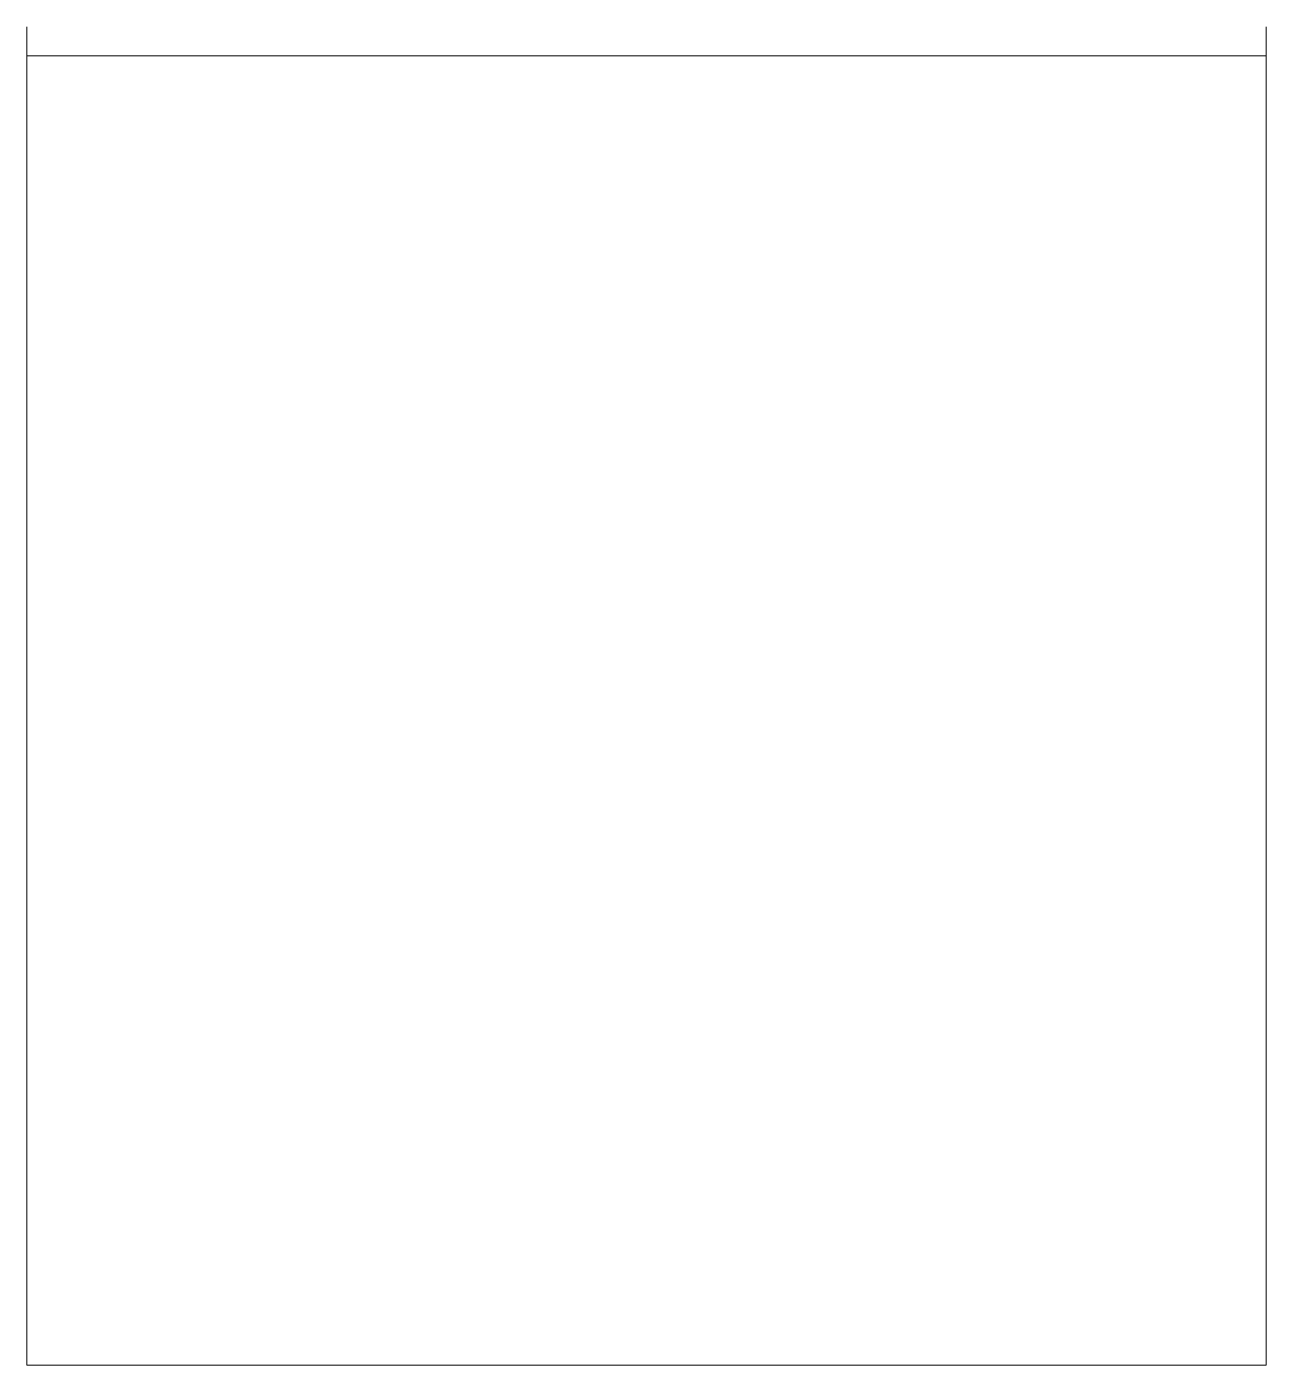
# Model space of a CAD drawing. Header units: millimetres. Extents: x 518 to 788, y 332 to 624.
import ezdxf

# ---------------------------------------------------------------- set-up
doc = ezdxf.new("R2010")
doc.units = ezdxf.units.MM
doc.header["$MEASUREMENT"] = 0

msp = doc.modelspace()

# ---------------------------------------------------------------- linework, layer by layer
at = {"lineweight": 5}
for p, q in [((517.76, 331.65), (517.76, 623.75)), ((517.76, 623.75), (517.76, 623.75)), ((517.76, 331.65), (517.76, 623.75)), ((788.17, 623.75), (788.17, 331.65)), ((517.76, 617.4), (788.17, 617.4)), ((517.76, 331.65), (517.76, 395.15)), ((788.17, 331.65), (517.76, 331.65)), ((779.96, 331.65), (517.76, 331.65)), ((525.96, 331.65), (517.76, 331.65))]:
    msp.add_line(p, q, dxfattribs=at)

doc.saveas('drawing.dxf')
